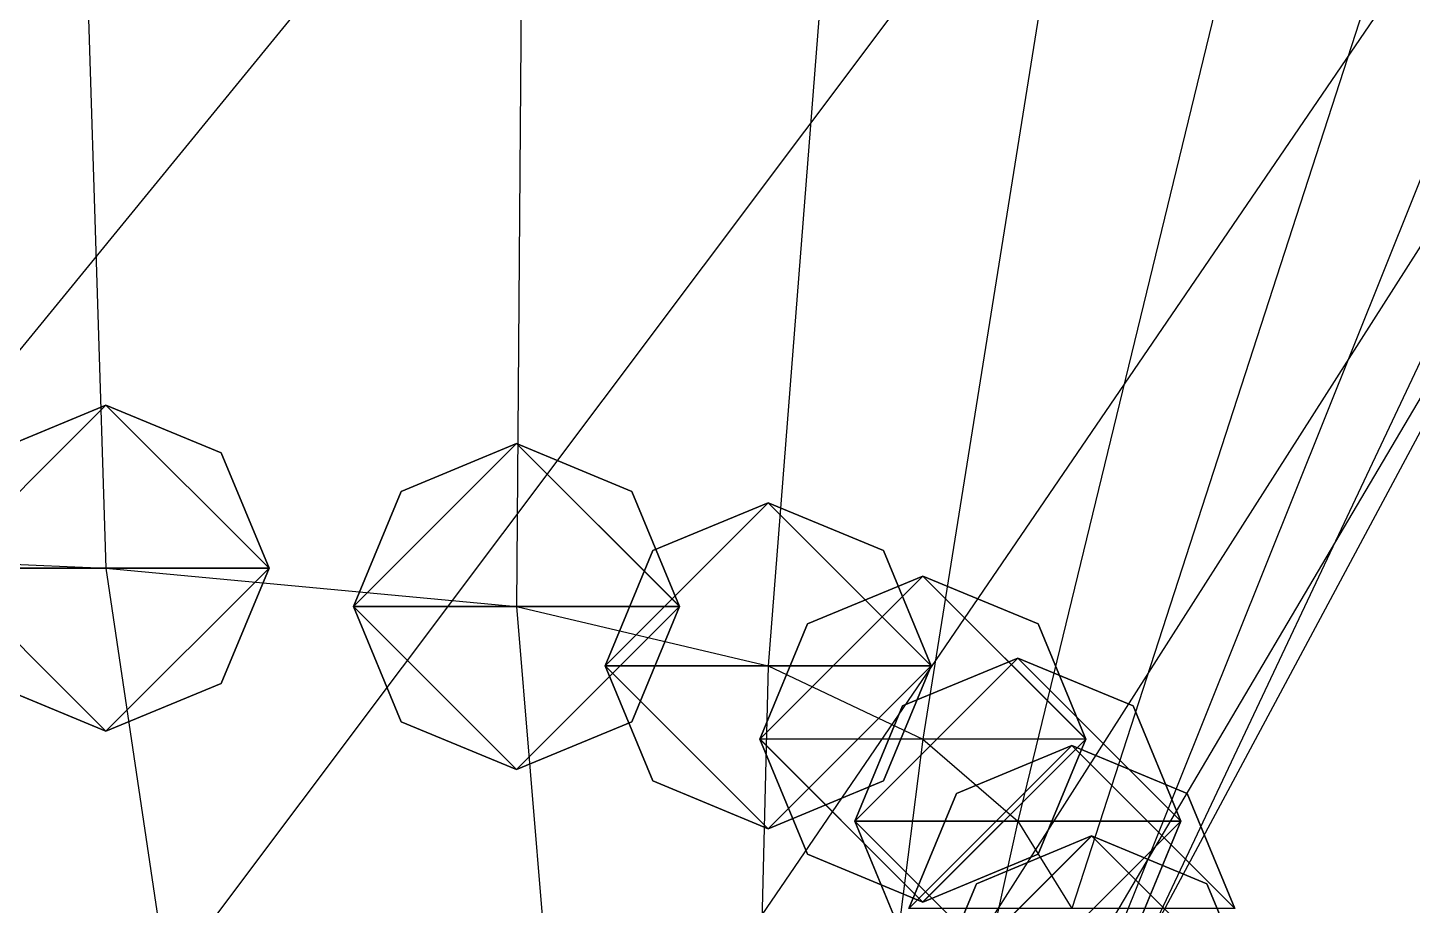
# Model space of a CAD drawing. Header units: metres. Extents: x -59 to 99, y -54 to 55.
# Drawn here: x 17.38 to 25.87, y -26.25 to -20.86 of the extents above; entities that cross this region are included whole.
import ezdxf

# ---------------------------------------------------------------- set-up
doc = ezdxf.new("R2010")
doc.units = ezdxf.units.M

msp = doc.modelspace()

# ---------------------------------------------------------------- linework, layer by layer
for p, q in [((17.5071, -13.2794, -222.6473), (17.8562, -24.1793, -226.0422)), ((20.4575, -13.5043, -219.4428), (20.3749, -24.4159, -222.6677)), ((22.7762, -13.8182, -214.9556), (21.9179, -24.7782, -217.4854)), ((24.628, -14.2079, -209.383), (22.8658, -25.228, -211.0488)), ((26.1422, -14.6531, -203.0133), (23.4488, -25.7322, -203.8304)), ((27.3885, -15.1349, -196.1115), (23.7804, -26.2688, -196.1437)), ((28.3847, -15.638, -188.901), (23.9019, -26.8229, -188.2048)), ((29.1072, -16.1495, -181.5766), (23.8078, -27.3831, -180.1844)), ((29.4957, -16.656, -174.3265), (23.4555, -27.9378, -172.2476)), ((29.4553, -17.1427, -167.3554), (22.7644, -28.4726, -164.5923)), ((28.8584, -17.5927, -160.9073), (21.6038, -28.9678, -157.5024)), ((27.5565, -17.9861, -155.2702), (19.7713, -29.3925, -151.4184)), ((27.5565, -17.9861, -155.2702), (19.7713, -29.3925, -151.4184)), ((24.5948, -18.2288, -151.794), (16.0648, -29.5934, -148.5457)), ((20.9487, -18.4093, -149.2002), (11.7028, -29.7197, -146.7318)), ((17.8562, -23.1793, -226.042), (17.1491, -23.4722, -226.0421)), ((17.8562, -23.1793, -226.042), (17.1491, -23.4722, -226.0421)), ((17.8562, -23.1793, -226.042), (17.1491, -23.4722, -226.0421)), ((17.8562, -23.1793, -226.042), (17.1491, -23.4722, -226.0421)), ((18.5633, -23.4722, -226.0421), (17.8562, -23.1793, -226.042)), ((18.5633, -23.4722, -226.0421), (17.8562, -23.1793, -226.042)), ((18.5633, -23.4722, -226.0421), (17.8562, -23.1793, -226.042)), ((18.5633, -23.4722, -226.0421), (17.8562, -23.1793, -226.042)), ((20.3749, -23.4159, -222.6675), (19.6678, -23.7088, -222.6675)), ((20.3749, -23.4159, -222.6675), (19.6678, -23.7088, -222.6675)), ((20.3749, -23.4159, -222.6675), (19.6678, -23.7088, -222.6675)), ((20.3749, -23.4159, -222.6675), (19.6678, -23.7088, -222.6675)), ((21.082, -23.7088, -222.6675), (20.3749, -23.4159, -222.6675)), ((21.082, -23.7088, -222.6675), (20.3749, -23.4159, -222.6675)), ((21.082, -23.7088, -222.6675), (20.3749, -23.4159, -222.6675)), ((21.082, -23.7088, -222.6675), (20.3749, -23.4159, -222.6675)), ((18.8562, -24.1793, -226.0422), (18.5633, -23.4722, -226.0421)), ((18.8562, -24.1793, -226.0422), (18.5633, -23.4722, -226.0421)), ((18.8562, -24.1793, -226.0422), (18.5633, -23.4722, -226.0421)), ((18.8562, -24.1793, -226.0422), (18.5633, -23.4722, -226.0421)), ((19.6678, -23.7088, -222.6675), (19.3749, -24.4159, -222.6677)), ((19.6678, -23.7088, -222.6675), (19.3749, -24.4159, -222.6677)), ((19.6678, -23.7088, -222.6675), (19.3749, -24.4159, -222.6677)), ((19.6678, -23.7088, -222.6675), (19.3749, -24.4159, -222.6677)), ((21.3749, -24.4159, -222.6677), (21.082, -23.7088, -222.6675)), ((21.3749, -24.4159, -222.6677), (21.082, -23.7088, -222.6675)), ((21.3749, -24.4159, -222.6677), (21.082, -23.7088, -222.6675)), ((21.3749, -24.4159, -222.6677), (21.082, -23.7088, -222.6675)), ((21.9179, -23.7782, -217.4853), (21.2108, -24.0711, -217.4853)), ((21.9179, -23.7782, -217.4853), (21.2108, -24.0711, -217.4853)), ((21.9179, -23.7782, -217.4853), (21.2108, -24.0711, -217.4853)), ((21.9179, -23.7782, -217.4853), (21.2108, -24.0711, -217.4853)), ((22.625, -24.0711, -217.4853), (21.9179, -23.7782, -217.4853)), ((22.625, -24.0711, -217.4853), (21.9179, -23.7782, -217.4853)), ((22.625, -24.0711, -217.4853), (21.9179, -23.7782, -217.4853)), ((22.625, -24.0711, -217.4853), (21.9179, -23.7782, -217.4853)), ((14.0861, -24.0252, -228.2322), (17.8562, -24.1793, -226.0422)), ((21.2108, -24.0711, -217.4853), (20.9179, -24.7782, -217.4854)), ((21.2108, -24.0711, -217.4853), (20.9179, -24.7782, -217.4854)), ((21.2108, -24.0711, -217.4853), (20.9179, -24.7782, -217.4854)), ((21.2108, -24.0711, -217.4853), (20.9179, -24.7782, -217.4854)), ((22.9179, -24.7782, -217.4854), (22.625, -24.0711, -217.4853)), ((22.9179, -24.7782, -217.4854), (22.625, -24.0711, -217.4853)), ((22.9179, -24.7782, -217.4854), (22.625, -24.0711, -217.4853)), ((22.9179, -24.7782, -217.4854), (22.625, -24.0711, -217.4853)), ((17.8562, -24.1793, -226.0422), (20.3749, -24.4159, -222.6677)), ((17.8562, -24.1793, -226.0422), (19.4567, -34.9962, -230.6211)), ((18.5633, -24.8865, -226.0423), (18.8562, -24.1793, -226.0422)), ((18.5633, -24.8865, -226.0423), (18.8562, -24.1793, -226.0422)), ((18.5633, -24.8865, -226.0423), (18.8562, -24.1793, -226.0422)), ((18.5633, -24.8865, -226.0423), (18.8562, -24.1793, -226.0422)), ((22.8658, -24.228, -211.0487), (22.1587, -24.5209, -211.0487)), ((22.8658, -24.228, -211.0487), (22.1587, -24.5209, -211.0487)), ((22.8658, -24.228, -211.0487), (22.1587, -24.5209, -211.0487)), ((22.8658, -24.228, -211.0487), (22.1587, -24.5209, -211.0487)), ((23.5729, -24.5209, -211.0487), (22.8658, -24.228, -211.0487)), ((23.5729, -24.5209, -211.0487), (22.8658, -24.228, -211.0487)), ((23.5729, -24.5209, -211.0487), (22.8658, -24.228, -211.0487)), ((23.5729, -24.5209, -211.0487), (22.8658, -24.228, -211.0487)), ((19.3749, -24.4159, -222.6677), (19.6678, -25.123, -222.6678)), ((19.3749, -24.4159, -222.6677), (19.6678, -25.123, -222.6678)), ((19.3749, -24.4159, -222.6677), (19.6678, -25.123, -222.6678)), ((19.3749, -24.4159, -222.6677), (19.6678, -25.123, -222.6678)), ((20.3749, -24.4159, -222.6677), (21.9179, -24.7782, -217.4854)), ((20.3749, -24.4159, -222.6677), (21.268, -35.2007, -227.6999)), ((21.082, -25.123, -222.6678), (21.3749, -24.4159, -222.6677)), ((21.082, -25.123, -222.6678), (21.3749, -24.4159, -222.6677)), ((21.082, -25.123, -222.6678), (21.3749, -24.4159, -222.6677)), ((21.082, -25.123, -222.6678), (21.3749, -24.4159, -222.6677)), ((22.1587, -24.5209, -211.0487), (21.8658, -25.228, -211.0488)), ((22.1587, -24.5209, -211.0487), (21.8658, -25.228, -211.0488)), ((22.1587, -24.5209, -211.0487), (21.8658, -25.228, -211.0488)), ((22.1587, -24.5209, -211.0487), (21.8658, -25.228, -211.0488)), ((23.8658, -25.228, -211.0488), (23.5729, -24.5209, -211.0487)), ((23.8658, -25.228, -211.0488), (23.5729, -24.5209, -211.0487)), ((23.8658, -25.228, -211.0488), (23.5729, -24.5209, -211.0487)), ((23.8658, -25.228, -211.0488), (23.5729, -24.5209, -211.0487)), ((20.9179, -24.7782, -217.4854), (21.2108, -25.4853, -217.4856)), ((20.9179, -24.7782, -217.4854), (21.2108, -25.4853, -217.4856)), ((20.9179, -24.7782, -217.4854), (21.2108, -25.4853, -217.4856)), ((20.9179, -24.7782, -217.4854), (21.2108, -25.4853, -217.4856)), ((21.9179, -24.7782, -217.4854), (21.655, -35.65, -221.2698)), ((21.9179, -24.7782, -217.4854), (22.8658, -25.228, -211.0488)), ((22.625, -25.4853, -217.4856), (22.9179, -24.7782, -217.4854)), ((22.625, -25.4853, -217.4856), (22.9179, -24.7782, -217.4854)), ((22.625, -25.4853, -217.4856), (22.9179, -24.7782, -217.4854)), ((22.625, -25.4853, -217.4856), (22.9179, -24.7782, -217.4854)), ((23.4488, -24.7322, -203.8302), (22.7417, -25.0251, -203.8303)), ((23.4488, -24.7322, -203.8302), (22.7417, -25.0251, -203.8303)), ((23.4488, -24.7322, -203.8302), (22.7417, -25.0251, -203.8303)), ((23.4488, -24.7322, -203.8302), (22.7417, -25.0251, -203.8303)), ((24.1559, -25.0251, -203.8303), (23.4488, -24.7322, -203.8302)), ((24.1559, -25.0251, -203.8303), (23.4488, -24.7322, -203.8302)), ((24.1559, -25.0251, -203.8303), (23.4488, -24.7322, -203.8302)), ((24.1559, -25.0251, -203.8303), (23.4488, -24.7322, -203.8302)), ((17.1491, -24.8865, -226.0423), (17.8562, -25.1793, -226.0424)), ((17.1491, -24.8865, -226.0423), (17.8562, -25.1793, -226.0424)), ((17.1491, -24.8865, -226.0423), (17.8562, -25.1793, -226.0424)), ((17.1491, -24.8865, -226.0423), (17.8562, -25.1793, -226.0424)), ((17.8562, -25.1793, -226.0424), (18.5633, -24.8865, -226.0423)), ((17.8562, -25.1793, -226.0424), (18.5633, -24.8865, -226.0423)), ((17.8562, -25.1793, -226.0424), (18.5633, -24.8865, -226.0423)), ((17.8562, -25.1793, -226.0424), (18.5633, -24.8865, -226.0423)), ((22.7417, -25.0251, -203.8303), (22.4488, -25.7322, -203.8304)), ((22.7417, -25.0251, -203.8303), (22.4488, -25.7322, -203.8304)), ((22.7417, -25.0251, -203.8303), (22.4488, -25.7322, -203.8304)), ((22.7417, -25.0251, -203.8303), (22.4488, -25.7322, -203.8304)), ((24.4488, -25.7322, -203.8304), (24.1559, -25.0251, -203.8303)), ((24.4488, -25.7322, -203.8304), (24.1559, -25.0251, -203.8303)), ((24.4488, -25.7322, -203.8304), (24.1559, -25.0251, -203.8303)), ((24.4488, -25.7322, -203.8304), (24.1559, -25.0251, -203.8303)), ((19.6678, -25.123, -222.6678), (20.3749, -25.4159, -222.6678)), ((19.6678, -25.123, -222.6678), (20.3749, -25.4159, -222.6678)), ((19.6678, -25.123, -222.6678), (20.3749, -25.4159, -222.6678)), ((19.6678, -25.123, -222.6678), (20.3749, -25.4159, -222.6678)), ((20.3749, -25.4159, -222.6678), (21.082, -25.123, -222.6678)), ((20.3749, -25.4159, -222.6678), (21.082, -25.123, -222.6678)), ((20.3749, -25.4159, -222.6678), (21.082, -25.123, -222.6678)), ((20.3749, -25.4159, -222.6678), (21.082, -25.123, -222.6678)), ((22.8658, -25.228, -211.0488), (21.4685, -36.193, -213.4969)), ((21.8658, -25.228, -211.0488), (22.1587, -25.9351, -211.049)), ((21.8658, -25.228, -211.0488), (22.1587, -25.9351, -211.049)), ((21.8658, -25.228, -211.0488), (22.1587, -25.9351, -211.049)), ((21.8658, -25.228, -211.0488), (22.1587, -25.9351, -211.049)), ((22.8658, -25.228, -211.0488), (23.4488, -25.7322, -203.8304)), ((23.7804, -25.2688, -196.1435), (23.0733, -25.5617, -196.1436)), ((23.7804, -25.2688, -196.1435), (23.0733, -25.5617, -196.1436)), ((23.7804, -25.2688, -196.1435), (23.0733, -25.5617, -196.1436)), ((23.7804, -25.2688, -196.1435), (23.0733, -25.5617, -196.1436)), ((23.5729, -25.9351, -211.049), (23.8658, -25.228, -211.0488)), ((23.5729, -25.9351, -211.049), (23.8658, -25.228, -211.0488)), ((23.5729, -25.9351, -211.049), (23.8658, -25.228, -211.0488)), ((23.5729, -25.9351, -211.049), (23.8658, -25.228, -211.0488)), ((24.4875, -25.5617, -196.1436), (23.7804, -25.2688, -196.1435)), ((24.4875, -25.5617, -196.1436), (23.7804, -25.2688, -196.1435)), ((24.4875, -25.5617, -196.1436), (23.7804, -25.2688, -196.1435)), ((24.4875, -25.5617, -196.1436), (23.7804, -25.2688, -196.1435)), ((21.2108, -25.4853, -217.4856), (21.9179, -25.7782, -217.4856)), ((21.2108, -25.4853, -217.4856), (21.9179, -25.7782, -217.4856)), ((21.2108, -25.4853, -217.4856), (21.9179, -25.7782, -217.4856)), ((21.2108, -25.4853, -217.4856), (21.9179, -25.7782, -217.4856)), ((21.9179, -25.7782, -217.4856), (22.625, -25.4853, -217.4856)), ((21.9179, -25.7782, -217.4856), (22.625, -25.4853, -217.4856)), ((21.9179, -25.7782, -217.4856), (22.625, -25.4853, -217.4856)), ((21.9179, -25.7782, -217.4856), (22.625, -25.4853, -217.4856)), ((23.0733, -25.5617, -196.1436), (22.7804, -26.2688, -196.1437)), ((23.0733, -25.5617, -196.1436), (22.7804, -26.2688, -196.1437)), ((23.0733, -25.5617, -196.1436), (22.7804, -26.2688, -196.1437)), ((23.0733, -25.5617, -196.1436), (22.7804, -26.2688, -196.1437)), ((24.7804, -26.2688, -196.1437), (24.4875, -25.5617, -196.1436)), ((24.7804, -26.2688, -196.1437), (24.4875, -25.5617, -196.1436)), ((24.7804, -26.2688, -196.1437), (24.4875, -25.5617, -196.1436)), ((24.7804, -26.2688, -196.1437), (24.4875, -25.5617, -196.1436)), ((23.4488, -25.7322, -203.8304), (21.0067, -36.7783, -205.1161)), ((22.4488, -25.7322, -203.8304), (22.7417, -26.4393, -203.8305)), ((22.4488, -25.7322, -203.8304), (22.7417, -26.4393, -203.8305)), ((22.4488, -25.7322, -203.8304), (22.7417, -26.4393, -203.8305)), ((22.4488, -25.7322, -203.8304), (22.7417, -26.4393, -203.8305)), ((23.4488, -25.7322, -203.8304), (23.7804, -26.2688, -196.1437)), ((24.1559, -26.4393, -203.8305), (24.4488, -25.7322, -203.8304)), ((24.1559, -26.4393, -203.8305), (24.4488, -25.7322, -203.8304)), ((24.1559, -26.4393, -203.8305), (24.4488, -25.7322, -203.8304)), ((24.1559, -26.4393, -203.8305), (24.4488, -25.7322, -203.8304)), ((23.9019, -25.8229, -188.2046), (23.1948, -26.1158, -188.2046)), ((23.9019, -25.8229, -188.2046), (23.1948, -26.1158, -188.2046)), ((23.9019, -25.8229, -188.2046), (23.1948, -26.1158, -188.2046)), ((23.9019, -25.8229, -188.2046), (23.1948, -26.1158, -188.2046)), ((24.609, -26.1158, -188.2046), (23.9019, -25.8229, -188.2046)), ((24.609, -26.1158, -188.2046), (23.9019, -25.8229, -188.2046)), ((24.609, -26.1158, -188.2046), (23.9019, -25.8229, -188.2046)), ((24.609, -26.1158, -188.2046), (23.9019, -25.8229, -188.2046)), ((22.1587, -25.9351, -211.049), (22.8658, -26.228, -211.049)), ((22.1587, -25.9351, -211.049), (22.8658, -26.228, -211.049)), ((22.1587, -25.9351, -211.049), (22.8658, -26.228, -211.049)), ((22.1587, -25.9351, -211.049), (22.8658, -26.228, -211.049)), ((22.8658, -26.228, -211.049), (23.5729, -25.9351, -211.049)), ((22.8658, -26.228, -211.049), (23.5729, -25.9351, -211.049)), ((22.8658, -26.228, -211.049), (23.5729, -25.9351, -211.049)), ((22.8658, -26.228, -211.049), (23.5729, -25.9351, -211.049)), ((23.1948, -26.1158, -188.2046), (22.9019, -26.8229, -188.2048)), ((23.1948, -26.1158, -188.2046), (22.9019, -26.8229, -188.2048)), ((23.1948, -26.1158, -188.2046), (22.9019, -26.8229, -188.2048)), ((23.1948, -26.1158, -188.2046), (22.9019, -26.8229, -188.2048)), ((24.9019, -26.8229, -188.2048), (24.609, -26.1158, -188.2046)), ((24.9019, -26.8229, -188.2048), (24.609, -26.1158, -188.2046)), ((24.9019, -26.8229, -188.2048), (24.609, -26.1158, -188.2046)), ((24.9019, -26.8229, -188.2048), (24.609, -26.1158, -188.2046))]:
    msp.add_line(p, q)
for points in [[(16.8562, -24.1793, -226.0422), (17.1491, -23.4722, -226.0421), (17.8562, -23.1793, -226.042), (17.8563, -23.1792, -226.0419)], [(16.8562, -24.1793, -226.0422), (17.1491, -23.4722, -226.0421), (17.8562, -23.1793, -226.042), (17.8563, -23.1792, -226.0419)], [(16.8562, -24.1793, -226.0422), (17.1491, -23.4722, -226.0421), (17.8562, -23.1793, -226.042), (17.8563, -23.1792, -226.0419)], [(16.8562, -24.1793, -226.0422), (17.1491, -23.4722, -226.0421), (17.8562, -23.1793, -226.042), (17.8563, -23.1792, -226.0419)], [(16.8562, -24.1793, -226.0422), (17.8562, -23.1793, -226.042), (18.8562, -24.1793, -226.0422), (18.8563, -24.1792, -226.0421)], [(16.8562, -24.1793, -226.0422), (17.8562, -23.1793, -226.042), (18.8562, -24.1793, -226.0422), (18.8563, -24.1792, -226.0421)], [(16.8562, -24.1793, -226.0422), (17.8562, -23.1793, -226.042), (18.8562, -24.1793, -226.0422), (18.8563, -24.1792, -226.0421)], [(16.8562, -24.1793, -226.0422), (17.8562, -23.1793, -226.042), (18.8562, -24.1793, -226.0422), (18.8563, -24.1792, -226.0421)], [(17.8562, -23.1793, -226.042), (18.5633, -23.4722, -226.0421), (18.8562, -24.1793, -226.0422), (18.8563, -24.1792, -226.0421)], [(17.8562, -23.1793, -226.042), (18.5633, -23.4722, -226.0421), (18.8562, -24.1793, -226.0422), (18.8563, -24.1792, -226.0421)], [(17.8562, -23.1793, -226.042), (18.5633, -23.4722, -226.0421), (18.8562, -24.1793, -226.0422), (18.8563, -24.1792, -226.0421)], [(17.8562, -23.1793, -226.042), (18.5633, -23.4722, -226.0421), (18.8562, -24.1793, -226.0422), (18.8563, -24.1792, -226.0421)], [(19.3749, -24.4159, -222.6677), (19.6678, -23.7088, -222.6675), (20.3749, -23.4159, -222.6675), (20.375, -23.4158, -222.6674)], [(19.3749, -24.4159, -222.6677), (19.6678, -23.7088, -222.6675), (20.3749, -23.4159, -222.6675), (20.375, -23.4158, -222.6674)], [(19.3749, -24.4159, -222.6677), (19.6678, -23.7088, -222.6675), (20.3749, -23.4159, -222.6675), (20.375, -23.4158, -222.6674)], [(19.3749, -24.4159, -222.6677), (19.6678, -23.7088, -222.6675), (20.3749, -23.4159, -222.6675), (20.375, -23.4158, -222.6674)], [(19.3749, -24.4159, -222.6677), (20.3749, -23.4159, -222.6675), (21.3749, -24.4159, -222.6677), (21.375, -24.4158, -222.6675)], [(19.3749, -24.4159, -222.6677), (20.3749, -23.4159, -222.6675), (21.3749, -24.4159, -222.6677), (21.375, -24.4158, -222.6675)], [(19.3749, -24.4159, -222.6677), (20.3749, -23.4159, -222.6675), (21.3749, -24.4159, -222.6677), (21.375, -24.4158, -222.6675)], [(19.3749, -24.4159, -222.6677), (20.3749, -23.4159, -222.6675), (21.3749, -24.4159, -222.6677), (21.375, -24.4158, -222.6675)], [(20.3749, -23.4159, -222.6675), (21.082, -23.7088, -222.6675), (21.3749, -24.4159, -222.6677), (21.375, -24.4158, -222.6675)], [(20.3749, -23.4159, -222.6675), (21.082, -23.7088, -222.6675), (21.3749, -24.4159, -222.6677), (21.375, -24.4158, -222.6675)], [(20.3749, -23.4159, -222.6675), (21.082, -23.7088, -222.6675), (21.3749, -24.4159, -222.6677), (21.375, -24.4158, -222.6675)], [(20.3749, -23.4159, -222.6675), (21.082, -23.7088, -222.6675), (21.3749, -24.4159, -222.6677), (21.375, -24.4158, -222.6675)], [(20.9179, -24.7782, -217.4854), (21.2108, -24.0711, -217.4853), (21.9179, -23.7782, -217.4853), (21.918, -23.7781, -217.4852)], [(20.9179, -24.7782, -217.4854), (21.2108, -24.0711, -217.4853), (21.9179, -23.7782, -217.4853), (21.918, -23.7781, -217.4852)], [(20.9179, -24.7782, -217.4854), (21.2108, -24.0711, -217.4853), (21.9179, -23.7782, -217.4853), (21.918, -23.7781, -217.4852)], [(20.9179, -24.7782, -217.4854), (21.2108, -24.0711, -217.4853), (21.9179, -23.7782, -217.4853), (21.918, -23.7781, -217.4852)], [(20.9179, -24.7782, -217.4854), (21.9179, -23.7782, -217.4853), (22.9179, -24.7782, -217.4854), (22.918, -24.7781, -217.4853)], [(20.9179, -24.7782, -217.4854), (21.9179, -23.7782, -217.4853), (22.9179, -24.7782, -217.4854), (22.918, -24.7781, -217.4853)], [(20.9179, -24.7782, -217.4854), (21.9179, -23.7782, -217.4853), (22.9179, -24.7782, -217.4854), (22.918, -24.7781, -217.4853)], [(20.9179, -24.7782, -217.4854), (21.9179, -23.7782, -217.4853), (22.9179, -24.7782, -217.4854), (22.918, -24.7781, -217.4853)], [(21.9179, -23.7782, -217.4853), (22.625, -24.0711, -217.4853), (22.9179, -24.7782, -217.4854), (22.918, -24.7781, -217.4853)], [(21.9179, -23.7782, -217.4853), (22.625, -24.0711, -217.4853), (22.9179, -24.7782, -217.4854), (22.918, -24.7781, -217.4853)], [(21.9179, -23.7782, -217.4853), (22.625, -24.0711, -217.4853), (22.9179, -24.7782, -217.4854), (22.918, -24.7781, -217.4853)], [(21.9179, -23.7782, -217.4853), (22.625, -24.0711, -217.4853), (22.9179, -24.7782, -217.4854), (22.918, -24.7781, -217.4853)], [(17.8562, -25.1793, -226.0424), (17.1491, -24.8865, -226.0423), (16.8562, -24.1793, -226.0422), (16.8563, -24.1792, -226.0421)], [(18.8562, -24.1793, -226.0422), (17.8562, -25.1793, -226.0424), (16.8562, -24.1793, -226.0422), (16.8563, -24.1792, -226.0421)], [(17.8562, -25.1793, -226.0424), (17.1491, -24.8865, -226.0423), (16.8562, -24.1793, -226.0422), (16.8563, -24.1792, -226.0421)], [(18.8562, -24.1793, -226.0422), (17.8562, -25.1793, -226.0424), (16.8562, -24.1793, -226.0422), (16.8563, -24.1792, -226.0421)], [(17.8562, -25.1793, -226.0424), (17.1491, -24.8865, -226.0423), (16.8562, -24.1793, -226.0422), (16.8563, -24.1792, -226.0421)], [(18.8562, -24.1793, -226.0422), (17.8562, -25.1793, -226.0424), (16.8562, -24.1793, -226.0422), (16.8563, -24.1792, -226.0421)], [(17.8562, -25.1793, -226.0424), (17.1491, -24.8865, -226.0423), (16.8562, -24.1793, -226.0422), (16.8563, -24.1792, -226.0421)], [(18.8562, -24.1793, -226.0422), (17.8562, -25.1793, -226.0424), (16.8562, -24.1793, -226.0422), (16.8563, -24.1792, -226.0421)], [(18.8562, -24.1793, -226.0422), (18.5633, -24.8865, -226.0423), (17.8562, -25.1793, -226.0424), (17.8563, -25.1792, -226.0423)], [(18.8562, -24.1793, -226.0422), (18.5633, -24.8865, -226.0423), (17.8562, -25.1793, -226.0424), (17.8563, -25.1792, -226.0423)], [(18.8562, -24.1793, -226.0422), (18.5633, -24.8865, -226.0423), (17.8562, -25.1793, -226.0424), (17.8563, -25.1792, -226.0423)], [(18.8562, -24.1793, -226.0422), (18.5633, -24.8865, -226.0423), (17.8562, -25.1793, -226.0424), (17.8563, -25.1792, -226.0423)], [(21.8658, -25.228, -211.0488), (22.1587, -24.5209, -211.0487), (22.8658, -24.228, -211.0487), (22.8659, -24.2279, -211.0486)], [(21.8658, -25.228, -211.0488), (22.1587, -24.5209, -211.0487), (22.8658, -24.228, -211.0487), (22.8659, -24.2279, -211.0486)], [(21.8658, -25.228, -211.0488), (22.1587, -24.5209, -211.0487), (22.8658, -24.228, -211.0487), (22.8659, -24.2279, -211.0486)], [(21.8658, -25.228, -211.0488), (22.1587, -24.5209, -211.0487), (22.8658, -24.228, -211.0487), (22.8659, -24.2279, -211.0486)], [(21.8658, -25.228, -211.0488), (22.8658, -24.228, -211.0487), (23.8658, -25.228, -211.0488), (23.8659, -25.2279, -211.0487)], [(21.8658, -25.228, -211.0488), (22.8658, -24.228, -211.0487), (23.8658, -25.228, -211.0488), (23.8659, -25.2279, -211.0487)], [(21.8658, -25.228, -211.0488), (22.8658, -24.228, -211.0487), (23.8658, -25.228, -211.0488), (23.8659, -25.2279, -211.0487)], [(21.8658, -25.228, -211.0488), (22.8658, -24.228, -211.0487), (23.8658, -25.228, -211.0488), (23.8659, -25.2279, -211.0487)], [(22.8658, -24.228, -211.0487), (23.5729, -24.5209, -211.0487), (23.8658, -25.228, -211.0488), (23.8659, -25.2279, -211.0487)], [(22.8658, -24.228, -211.0487), (23.5729, -24.5209, -211.0487), (23.8658, -25.228, -211.0488), (23.8659, -25.2279, -211.0487)], [(22.8658, -24.228, -211.0487), (23.5729, -24.5209, -211.0487), (23.8658, -25.228, -211.0488), (23.8659, -25.2279, -211.0487)], [(22.8658, -24.228, -211.0487), (23.5729, -24.5209, -211.0487), (23.8658, -25.228, -211.0488), (23.8659, -25.2279, -211.0487)], [(20.3749, -25.4159, -222.6678), (19.6678, -25.123, -222.6678), (19.3749, -24.4159, -222.6677), (19.375, -24.4158, -222.6675)], [(21.3749, -24.4159, -222.6677), (20.3749, -25.4159, -222.6678), (19.3749, -24.4159, -222.6677), (19.375, -24.4158, -222.6675)], [(20.3749, -25.4159, -222.6678), (19.6678, -25.123, -222.6678), (19.3749, -24.4159, -222.6677), (19.375, -24.4158, -222.6675)], [(21.3749, -24.4159, -222.6677), (20.3749, -25.4159, -222.6678), (19.3749, -24.4159, -222.6677), (19.375, -24.4158, -222.6675)], [(20.3749, -25.4159, -222.6678), (19.6678, -25.123, -222.6678), (19.3749, -24.4159, -222.6677), (19.375, -24.4158, -222.6675)], [(21.3749, -24.4159, -222.6677), (20.3749, -25.4159, -222.6678), (19.3749, -24.4159, -222.6677), (19.375, -24.4158, -222.6675)], [(20.3749, -25.4159, -222.6678), (19.6678, -25.123, -222.6678), (19.3749, -24.4159, -222.6677), (19.375, -24.4158, -222.6675)], [(21.3749, -24.4159, -222.6677), (20.3749, -25.4159, -222.6678), (19.3749, -24.4159, -222.6677), (19.375, -24.4158, -222.6675)], [(21.3749, -24.4159, -222.6677), (21.082, -25.123, -222.6678), (20.3749, -25.4159, -222.6678), (20.375, -25.4158, -222.6677)], [(21.3749, -24.4159, -222.6677), (21.082, -25.123, -222.6678), (20.3749, -25.4159, -222.6678), (20.375, -25.4158, -222.6677)], [(21.3749, -24.4159, -222.6677), (21.082, -25.123, -222.6678), (20.3749, -25.4159, -222.6678), (20.375, -25.4158, -222.6677)], [(21.3749, -24.4159, -222.6677), (21.082, -25.123, -222.6678), (20.3749, -25.4159, -222.6678), (20.375, -25.4158, -222.6677)], [(21.9179, -25.7782, -217.4856), (21.2108, -25.4853, -217.4856), (20.9179, -24.7782, -217.4854), (20.918, -24.7781, -217.4853)], [(22.9179, -24.7782, -217.4854), (21.9179, -25.7782, -217.4856), (20.9179, -24.7782, -217.4854), (20.918, -24.7781, -217.4853)], [(21.9179, -25.7782, -217.4856), (21.2108, -25.4853, -217.4856), (20.9179, -24.7782, -217.4854), (20.918, -24.7781, -217.4853)], [(22.9179, -24.7782, -217.4854), (21.9179, -25.7782, -217.4856), (20.9179, -24.7782, -217.4854), (20.918, -24.7781, -217.4853)], [(21.9179, -25.7782, -217.4856), (21.2108, -25.4853, -217.4856), (20.9179, -24.7782, -217.4854), (20.918, -24.7781, -217.4853)], [(22.9179, -24.7782, -217.4854), (21.9179, -25.7782, -217.4856), (20.9179, -24.7782, -217.4854), (20.918, -24.7781, -217.4853)], [(21.9179, -25.7782, -217.4856), (21.2108, -25.4853, -217.4856), (20.9179, -24.7782, -217.4854), (20.918, -24.7781, -217.4853)], [(22.9179, -24.7782, -217.4854), (21.9179, -25.7782, -217.4856), (20.9179, -24.7782, -217.4854), (20.918, -24.7781, -217.4853)], [(22.9179, -24.7782, -217.4854), (22.625, -25.4853, -217.4856), (21.9179, -25.7782, -217.4856), (21.918, -25.7781, -217.4855)], [(22.9179, -24.7782, -217.4854), (22.625, -25.4853, -217.4856), (21.9179, -25.7782, -217.4856), (21.918, -25.7781, -217.4855)], [(22.9179, -24.7782, -217.4854), (22.625, -25.4853, -217.4856), (21.9179, -25.7782, -217.4856), (21.918, -25.7781, -217.4855)], [(22.9179, -24.7782, -217.4854), (22.625, -25.4853, -217.4856), (21.9179, -25.7782, -217.4856), (21.918, -25.7781, -217.4855)], [(22.4488, -25.7322, -203.8304), (22.7417, -25.0251, -203.8303), (23.4488, -24.7322, -203.8302), (23.4489, -24.7321, -203.8301)], [(22.4488, -25.7322, -203.8304), (22.7417, -25.0251, -203.8303), (23.4488, -24.7322, -203.8302), (23.4489, -24.7321, -203.8301)], [(22.4488, -25.7322, -203.8304), (22.7417, -25.0251, -203.8303), (23.4488, -24.7322, -203.8302), (23.4489, -24.7321, -203.8301)], [(22.4488, -25.7322, -203.8304), (22.7417, -25.0251, -203.8303), (23.4488, -24.7322, -203.8302), (23.4489, -24.7321, -203.8301)], [(22.4488, -25.7322, -203.8304), (23.4488, -24.7322, -203.8302), (24.4488, -25.7322, -203.8304), (24.4489, -25.7321, -203.8303)], [(22.4488, -25.7322, -203.8304), (23.4488, -24.7322, -203.8302), (24.4488, -25.7322, -203.8304), (24.4489, -25.7321, -203.8303)], [(22.4488, -25.7322, -203.8304), (23.4488, -24.7322, -203.8302), (24.4488, -25.7322, -203.8304), (24.4489, -25.7321, -203.8303)], [(22.4488, -25.7322, -203.8304), (23.4488, -24.7322, -203.8302), (24.4488, -25.7322, -203.8304), (24.4489, -25.7321, -203.8303)], [(23.4488, -24.7322, -203.8302), (24.1559, -25.0251, -203.8303), (24.4488, -25.7322, -203.8304), (24.4489, -25.7321, -203.8303)], [(23.4488, -24.7322, -203.8302), (24.1559, -25.0251, -203.8303), (24.4488, -25.7322, -203.8304), (24.4489, -25.7321, -203.8303)], [(23.4488, -24.7322, -203.8302), (24.1559, -25.0251, -203.8303), (24.4488, -25.7322, -203.8304), (24.4489, -25.7321, -203.8303)], [(23.4488, -24.7322, -203.8302), (24.1559, -25.0251, -203.8303), (24.4488, -25.7322, -203.8304), (24.4489, -25.7321, -203.8303)], [(22.8658, -26.228, -211.049), (22.1587, -25.9351, -211.049), (21.8658, -25.228, -211.0488), (21.8659, -25.2279, -211.0487)], [(23.8658, -25.228, -211.0488), (22.8658, -26.228, -211.049), (21.8658, -25.228, -211.0488), (21.8659, -25.2279, -211.0487)], [(22.8658, -26.228, -211.049), (22.1587, -25.9351, -211.049), (21.8658, -25.228, -211.0488), (21.8659, -25.2279, -211.0487)], [(23.8658, -25.228, -211.0488), (22.8658, -26.228, -211.049), (21.8658, -25.228, -211.0488), (21.8659, -25.2279, -211.0487)], [(22.8658, -26.228, -211.049), (22.1587, -25.9351, -211.049), (21.8658, -25.228, -211.0488), (21.8659, -25.2279, -211.0487)], [(23.8658, -25.228, -211.0488), (22.8658, -26.228, -211.049), (21.8658, -25.228, -211.0488), (21.8659, -25.2279, -211.0487)], [(22.8658, -26.228, -211.049), (22.1587, -25.9351, -211.049), (21.8658, -25.228, -211.0488), (21.8659, -25.2279, -211.0487)], [(23.8658, -25.228, -211.0488), (22.8658, -26.228, -211.049), (21.8658, -25.228, -211.0488), (21.8659, -25.2279, -211.0487)], [(22.7804, -26.2688, -196.1437), (23.0733, -25.5617, -196.1436), (23.7804, -25.2688, -196.1435), (23.7805, -25.2687, -196.1434)], [(22.7804, -26.2688, -196.1437), (23.0733, -25.5617, -196.1436), (23.7804, -25.2688, -196.1435), (23.7805, -25.2687, -196.1434)], [(22.7804, -26.2688, -196.1437), (23.0733, -25.5617, -196.1436), (23.7804, -25.2688, -196.1435), (23.7805, -25.2687, -196.1434)], [(22.7804, -26.2688, -196.1437), (23.0733, -25.5617, -196.1436), (23.7804, -25.2688, -196.1435), (23.7805, -25.2687, -196.1434)], [(22.7804, -26.2688, -196.1437), (23.7804, -25.2688, -196.1435), (24.7804, -26.2688, -196.1437), (24.7805, -26.2687, -196.1436)], [(22.7804, -26.2688, -196.1437), (23.7804, -25.2688, -196.1435), (24.7804, -26.2688, -196.1437), (24.7805, -26.2687, -196.1436)], [(22.7804, -26.2688, -196.1437), (23.7804, -25.2688, -196.1435), (24.7804, -26.2688, -196.1437), (24.7805, -26.2687, -196.1436)], [(22.7804, -26.2688, -196.1437), (23.7804, -25.2688, -196.1435), (24.7804, -26.2688, -196.1437), (24.7805, -26.2687, -196.1436)], [(23.8658, -25.228, -211.0488), (23.5729, -25.9351, -211.049), (22.8658, -26.228, -211.049), (22.8659, -26.2279, -211.0489)], [(23.8658, -25.228, -211.0488), (23.5729, -25.9351, -211.049), (22.8658, -26.228, -211.049), (22.8659, -26.2279, -211.0489)], [(23.8658, -25.228, -211.0488), (23.5729, -25.9351, -211.049), (22.8658, -26.228, -211.049), (22.8659, -26.2279, -211.0489)], [(23.8658, -25.228, -211.0488), (23.5729, -25.9351, -211.049), (22.8658, -26.228, -211.049), (22.8659, -26.2279, -211.0489)], [(23.7804, -25.2688, -196.1435), (24.4875, -25.5617, -196.1436), (24.7804, -26.2688, -196.1437), (24.7805, -26.2687, -196.1436)], [(23.7804, -25.2688, -196.1435), (24.4875, -25.5617, -196.1436), (24.7804, -26.2688, -196.1437), (24.7805, -26.2687, -196.1436)], [(23.7804, -25.2688, -196.1435), (24.4875, -25.5617, -196.1436), (24.7804, -26.2688, -196.1437), (24.7805, -26.2687, -196.1436)], [(23.7804, -25.2688, -196.1435), (24.4875, -25.5617, -196.1436), (24.7804, -26.2688, -196.1437), (24.7805, -26.2687, -196.1436)], [(23.4488, -26.7322, -203.8305), (22.7417, -26.4393, -203.8305), (22.4488, -25.7322, -203.8304), (22.4489, -25.7321, -203.8303)], [(24.4488, -25.7322, -203.8304), (23.4488, -26.7322, -203.8305), (22.4488, -25.7322, -203.8304), (22.4489, -25.7321, -203.8303)], [(23.4488, -26.7322, -203.8305), (22.7417, -26.4393, -203.8305), (22.4488, -25.7322, -203.8304), (22.4489, -25.7321, -203.8303)], [(24.4488, -25.7322, -203.8304), (23.4488, -26.7322, -203.8305), (22.4488, -25.7322, -203.8304), (22.4489, -25.7321, -203.8303)], [(23.4488, -26.7322, -203.8305), (22.7417, -26.4393, -203.8305), (22.4488, -25.7322, -203.8304), (22.4489, -25.7321, -203.8303)], [(24.4488, -25.7322, -203.8304), (23.4488, -26.7322, -203.8305), (22.4488, -25.7322, -203.8304), (22.4489, -25.7321, -203.8303)], [(23.4488, -26.7322, -203.8305), (22.7417, -26.4393, -203.8305), (22.4488, -25.7322, -203.8304), (22.4489, -25.7321, -203.8303)], [(24.4488, -25.7322, -203.8304), (23.4488, -26.7322, -203.8305), (22.4488, -25.7322, -203.8304), (22.4489, -25.7321, -203.8303)], [(24.4488, -25.7322, -203.8304), (24.1559, -26.4393, -203.8305), (23.4488, -26.7322, -203.8305), (23.4489, -26.7321, -203.8304)], [(24.4488, -25.7322, -203.8304), (24.1559, -26.4393, -203.8305), (23.4488, -26.7322, -203.8305), (23.4489, -26.7321, -203.8304)], [(24.4488, -25.7322, -203.8304), (24.1559, -26.4393, -203.8305), (23.4488, -26.7322, -203.8305), (23.4489, -26.7321, -203.8304)], [(24.4488, -25.7322, -203.8304), (24.1559, -26.4393, -203.8305), (23.4488, -26.7322, -203.8305), (23.4489, -26.7321, -203.8304)], [(22.9019, -26.8229, -188.2048), (23.1948, -26.1158, -188.2046), (23.9019, -25.8229, -188.2046), (23.902, -25.8228, -188.2045)], [(22.9019, -26.8229, -188.2048), (23.1948, -26.1158, -188.2046), (23.9019, -25.8229, -188.2046), (23.902, -25.8228, -188.2045)], [(22.9019, -26.8229, -188.2048), (23.1948, -26.1158, -188.2046), (23.9019, -25.8229, -188.2046), (23.902, -25.8228, -188.2045)], [(22.9019, -26.8229, -188.2048), (23.1948, -26.1158, -188.2046), (23.9019, -25.8229, -188.2046), (23.902, -25.8228, -188.2045)], [(22.9019, -26.8229, -188.2048), (23.9019, -25.8229, -188.2046), (24.9019, -26.8229, -188.2048), (24.902, -26.8228, -188.2047)], [(22.9019, -26.8229, -188.2048), (23.9019, -25.8229, -188.2046), (24.9019, -26.8229, -188.2048), (24.902, -26.8228, -188.2047)], [(22.9019, -26.8229, -188.2048), (23.9019, -25.8229, -188.2046), (24.9019, -26.8229, -188.2048), (24.902, -26.8228, -188.2047)], [(22.9019, -26.8229, -188.2048), (23.9019, -25.8229, -188.2046), (24.9019, -26.8229, -188.2048), (24.902, -26.8228, -188.2047)], [(23.9019, -25.8229, -188.2046), (24.609, -26.1158, -188.2046), (24.9019, -26.8229, -188.2048), (24.902, -26.8228, -188.2047)], [(23.9019, -25.8229, -188.2046), (24.609, -26.1158, -188.2046), (24.9019, -26.8229, -188.2048), (24.902, -26.8228, -188.2047)], [(23.9019, -25.8229, -188.2046), (24.609, -26.1158, -188.2046), (24.9019, -26.8229, -188.2048), (24.902, -26.8228, -188.2047)], [(23.9019, -25.8229, -188.2046), (24.609, -26.1158, -188.2046), (24.9019, -26.8229, -188.2048), (24.902, -26.8228, -188.2047)]]:
    msp.add_3dface(points)

doc.saveas('drawing.dxf')
